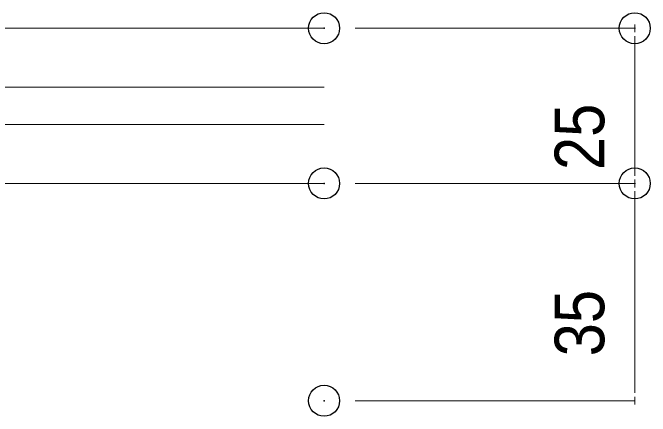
# Model space of a CAD drawing. Units: millimetres, scale not verified. Extents: x -450 to 450, y -136 to 136.
# Drawn here: x -298.65 to -278.12, y 5.04 to 18.04 of the extents above; entities that cross this region are included whole.
import ezdxf
from ezdxf.enums import TextEntityAlignment as Align

# ---------------------------------------------------------------- set-up
doc = ezdxf.new("R2010")
doc.units = ezdxf.units.MM
doc.header["$LTSCALE"] = 2
doc.header["$PDMODE"] = 32
doc.header["$PDSIZE"] = 1
for name, color, linetype, lineweight in [('0-1_デッキ', 4, 'Continuous', 9), ('0-9_寸法', 7, 'Continuous', 9), ('0-A_0', 2, 'Continuous', 9)]:
    doc.layers.add(name, color=color, linetype=linetype, lineweight=lineweight)
doc.layers.add('0-B_Defpoints', color=7, linetype='Continuous')
doc.styles.add('Osaka', font='')
doc.styles.get('Osaka').set_extended_font_data('Osaka')

# ---------------------------------------------------------------- blocks, each defined once
blk = doc.blocks.new('グループ-84-1')
at = {"layer": '0-1_デッキ', "color": 1}
for p, q in [((3434.82, -4859.65), (4634.82, -4859.65)), ((3434.82, -4909.65), (4634.82, -4909.65))]:
    blk.add_line(p, q, dxfattribs=at)
at = {"layer": '0-1_デッキ'}
for p, q in [((3434.82, -4878.65), (4634.82, -4878.65)), ((3434.82, -4890.65), (4634.82, -4890.65))]:
    blk.add_line(p, q, dxfattribs=at)
blk = doc.blocks.new('_DOT')
at = {"layer": '0-A_0', "color": 7}
for p, q in [((-1, 0), (-2, 0)), ((-0.5, 0), (0.5, 0))]:
    blk.add_line(p, q, dxfattribs=at)

msp = doc.modelspace()

# ---------------------------------------------------------------- linework, layer by layer
at = {"layer": '0-9_寸法'}
for p, q in [((-287.625, 17.535), (-278.625, 17.535)), ((-278.625, 13.035), (-278.625, 17.034)), ((-287.625, 12.535), (-278.625, 12.535)), ((-287.625, 12.535), (-278.625, 12.535)), ((-278.625, 6.035), (-278.625, 12.034)), ((-287.625, 5.535), (-278.625, 5.535))]:
    msp.add_line(p, q, dxfattribs=at)
at = {"layer": '0-B_Defpoints'}
for p in [(-288.625, 17.535), (-278.625, 17.535), (-288.625, 12.535), (-278.625, 12.535), (-288.625, 5.535)]:
    msp.add_point(p, dxfattribs=at)

# ---------------------------------------------------------------- block references
at = {"layer": '0-1_デッキ', "xscale": 0.1, "yscale": 0.1}
msp.add_blockref('グループ-84-1', (-752.107, 503.5), dxfattribs=at)
at = {"layer": '0-9_寸法', "xscale": 0.2503723, "yscale": 0.2503723}
for p, rotation in [((-278.625, 17.535), 90), ((-278.625, 12.535), 270), ((-278.625, 12.535), 90), ((-278.625, 5.535), 270)]:
    msp.add_blockref('_DOT', p, dxfattribs=dict(at, rotation=rotation))

# ---------------------------------------------------------------- texts
at = {"layer": '0-9_寸法', "style": 'Osaka', "width": 0.9}
for s, p in [('25', (-279.125, 12.966)), ('35', (-279.125, 6.966))]:
    msp.add_text(s, height=1.598, rotation=90, dxfattribs=at).set_placement(p, align=Align.BOTTOM_LEFT)

doc.saveas('drawing.dxf')
